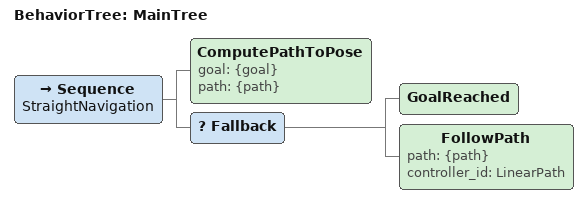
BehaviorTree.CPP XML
<root main_tree_to_execute="MainTree">
  <BehaviorTree ID="MainTree">

    <Sequence name="StraightNavigation">

      <ComputePathToPose goal="{goal}" path="{path}"/>

      <Fallback>

        <!-- ゴールに入ったら終了 -->
        <GoalReached/>

        <!-- まだなら進む -->
        <FollowPath path="{path}" controller_id="LinearPath"/>

      </Fallback>

    </Sequence>

  </BehaviorTree>
</root>
